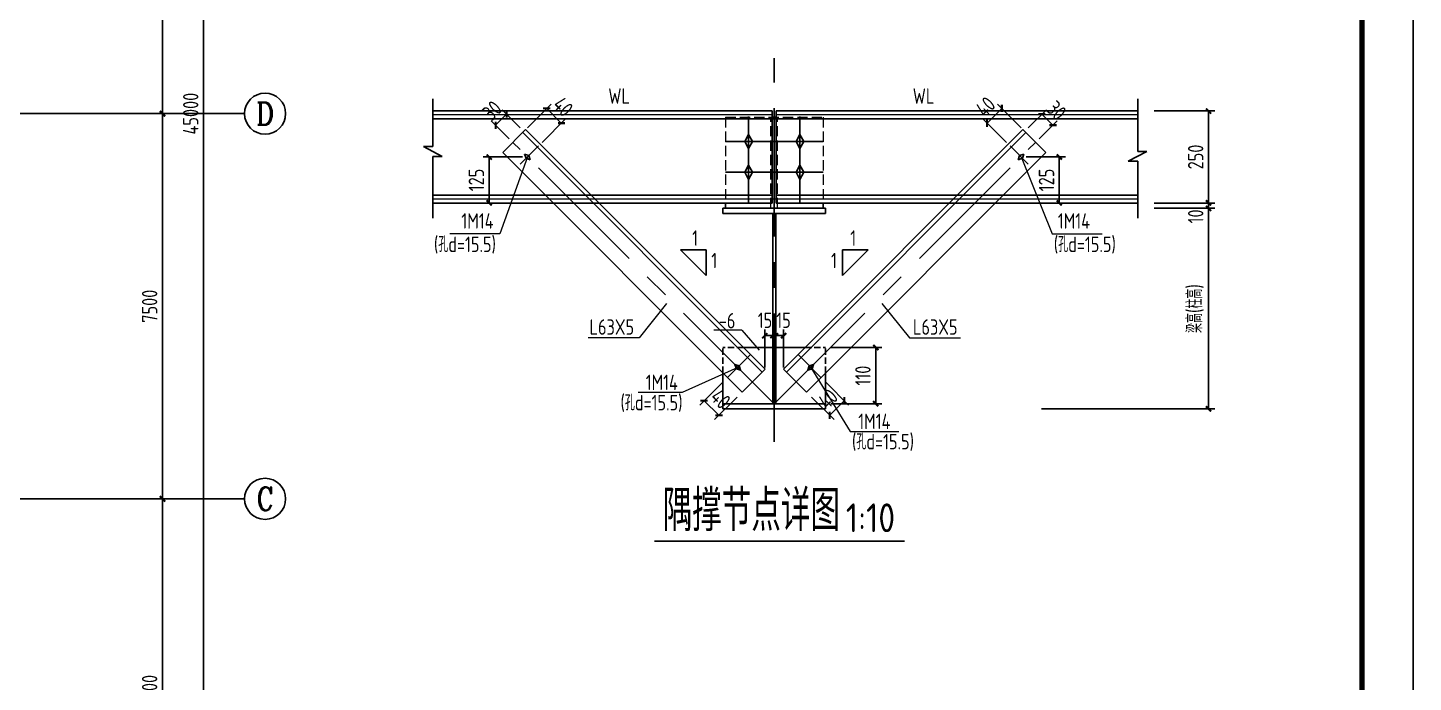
# Model space of a CAD drawing. Header units: millimetres. Extents: x 866309 to 879639, y 39442 to 44891.
# Drawn here: x 871864.6 to 872134.6, y 39635.9 to 39763.3 of the extents above; entities that cross this region are included whole.
import ezdxf
from ezdxf.enums import TextEntityAlignment as Align

# ---------------------------------------------------------------- set-up
doc = ezdxf.new("R2010")
doc.units = ezdxf.units.MM
doc.header["$LTSCALE"] = 1000
doc.header["$MEASUREMENT"] = 0
for name, pattern in [('3', [500, 300, -200]), ('CENTER', [2, 1.25, -0.25, 0.25, -0.25]), ('DASH', [0.35, 0.25, -0.1]), ('DASHED', [117.236842, 78.157895, -39.078947]), ('DOTE', [2.42, 2, -0.2, 0.02, -0.2])]:
    doc.linetypes.add(name, pattern=pattern)
for name, color, linetype in [('AXIS', 3, 'Continuous'), ('AXIS_TEXT', 7, 'Continuous'), ('D1', 112, 'Continuous'), ('D2', 6, 'Continuous'), ('DIM', 7, 'Continuous'), ('DOTE', 1, 'DOTE'), ('文字', 7, 'Continuous'), ('桩', 6, 'Continuous'), ('梁虚线', 134, '3'), ('水平标注', 2, 'Continuous')]:
    doc.layers.add(name, color=color, linetype=linetype)
for name, color, linetype, lineweight in [('D3', 62, 'Continuous', 9), ('LZ', 64, 'Continuous', 9), ('数字', 3, 'Continuous', 9)]:
    doc.layers.add(name, color=color, linetype=linetype, lineweight=lineweight)
doc.styles.add('_TCH_AXIS', font='COMPLEX', dxfattribs={"bigfont": 'GBCBIG'})
doc.styles.add('COMPLEX', font='COMPLEX')
doc.styles.add('GBHZ', font='gbenor.shx', dxfattribs={"width": 0.9, "bigfont": 'gbcbig.shx'})
doc.dimstyles.new('Y10', dxfattribs={"dimscale": 0, "dimtxt": 3, "dimasz": 0.01, "dimexe": 1.2, "dimexo": 1, "dimgap": 1, "dimtad": 1, "dimdec": 0, "dimlfac": 10, "dimzin": 0, "dimdsep": 46, "dimtxsty": 'GBHZ', "dimblk1": 'DX', "dimblk2": 'DX', "dimsah": 1, "dimcen": 0.09, "dimdle": 1, "dimadec": 0, "dimazin": 0, "dimtfac": 1, "dimtdec": 0, "dimtix": 1, "dimtmove": 2, "dimatfit": 3, "dimldrblk": 'DX', "dimfxl": 0, "dimtolj": 1, "dimtzin": 0, "dimarcsym": 0})
doc.dimstyles.new('Y100', dxfattribs={"dimscale": 0, "dimtxt": 3, "dimasz": 0.01, "dimexe": 1.2, "dimexo": 2, "dimgap": 1, "dimtad": 1, "dimdec": 0, "dimlfac": 100, "dimzin": 0, "dimdsep": 46, "dimtxsty": 'GBHZ', "dimblk": 'DX', "dimcen": 0.09, "dimdle": 1, "dimclrd": 7, "dimclre": 7, "dimclrt": 7, "dimadec": 0, "dimazin": 0, "dimtfac": 1, "dimtdec": 0, "dimtix": 1, "dimtmove": 2, "dimatfit": 3, "dimldrblk": 'DX', "dimfxl": 0, "dimtolj": 1, "dimtzin": 0, "dimarcsym": 0})

# ---------------------------------------------------------------- blocks, each defined once
blk = doc.blocks.new('DX')
at = {"color": 0, "linetype": 'ByBlock', "const_width": 40}
blk.add_lwpolyline([(-54, -51), (46, 49)], dxfattribs=at)
blk = doc.blocks.new('*D116')
at = {"layer": 'Defpoints', "color": 0, "linetype": 'ByBlock', "transparency": 16777216}
for p in [(872083.11, 39747.13), (872094.67, 39747.13), (872083.11, 39729.17)]:
    blk.add_point(p, dxfattribs=at)
at = {"layer": 'dim', "color": 0, "linetype": 'ByBlock', "lineweight": -2, "transparency": 16777216}
for p, q in [((872084.11, 39747.13), (872095.87, 39747.13)), ((872094.67, 39729.18), (872094.67, 39747.12)), ((872084.11, 39729.17), (872095.87, 39729.17))]:
    blk.add_line(p, q, dxfattribs=at)
at = {"layer": 'dim', "color": 0, "linetype": 'ByBlock', "lineweight": -2, "transparency": 16777216, "xscale": 0.01, "yscale": 0.01, "zscale": 0.01}
for p, rotation in [((872094.67, 39747.13), 90), ((872094.67, 39729.17), 270)]:
    blk.add_blockref('DX', p, dxfattribs=dict(at, rotation=rotation))
at = {"layer": 'dim', "color": 0, "linetype": 'ByBlock', "transparency": 16777216, "insert": (872092.17, 39738.15), "char_height": 3, "attachment_point": 5, "rotation": 90, "style": 'GBHZ'}
blk.add_mtext('\\A1;250', dxfattribs=at)
blk = doc.blocks.new('*D117')
at = {"layer": 'Defpoints', "color": 0, "linetype": 'ByBlock', "transparency": 16777216}
for p in [(872085.11, 39728.17), (872094.67, 39728.17), (872061.14, 39689.09)]:
    blk.add_point(p, dxfattribs=at)
at = {"layer": 'dim', "color": 0, "linetype": 'ByBlock', "lineweight": -2, "transparency": 16777216}
for p, q in [((872086.11, 39728.17), (872095.87, 39728.17)), ((872094.67, 39689.1), (872094.67, 39728.16)), ((872062.14, 39689.09), (872095.87, 39689.09))]:
    blk.add_line(p, q, dxfattribs=at)
at = {"layer": 'dim', "color": 0, "linetype": 'ByBlock', "lineweight": -2, "transparency": 16777216, "xscale": 0.01, "yscale": 0.01, "zscale": 0.01}
for p, rotation in [((872094.67, 39728.17), 90), ((872094.67, 39689.09), 270)]:
    blk.add_blockref('DX', p, dxfattribs=dict(at, rotation=rotation))
at = {"layer": 'dim', "color": 0, "linetype": 'ByBlock', "transparency": 16777216, "insert": (872092.09, 39708.63), "char_height": 3, "attachment_point": 5, "rotation": 90, "style": 'GBHZ'}
blk.add_mtext('\\A1;梁高(柱高)', dxfattribs=at)
blk = doc.blocks.new('*D118')
at = {"layer": 'Defpoints', "color": 0, "transparency": 16777216}
for p in [(872010.35, 39703.36), (872010.35, 39696.13), (872011.85, 39696.13)]:
    blk.add_point(p, dxfattribs=at)
at = {"layer": 'dim', "color": 0, "lineweight": -2, "transparency": 16777216}
for p, q in [((872010.34, 39703.36), (872010.33, 39703.36)), ((872010.35, 39697.13), (872010.35, 39704.56)), ((872011.85, 39703.36), (872010.35, 39703.36)), ((872011.85, 39697.13), (872011.85, 39704.56)), ((872011.86, 39703.36), (872011.87, 39703.36))]:
    blk.add_line(p, q, dxfattribs=at)
at = {"layer": 'dim', "color": 0, "lineweight": -2, "transparency": 16777216, "xscale": 0.01, "yscale": 0.01, "zscale": 0.01}
blk.add_blockref('DX', (872010.35, 39703.36), dxfattribs=at)
at = {"layer": 'dim', "color": 0, "lineweight": -2, "transparency": 16777216, "xscale": 0.01, "yscale": 0.01, "zscale": 0.01, "rotation": 180}
blk.add_blockref('DX', (872011.85, 39703.36), dxfattribs=at)
at = {"layer": 'dim', "color": 0, "transparency": 16777216, "insert": (872011.86, 39706.36), "char_height": 3, "attachment_point": 5, "style": 'GBHZ'}
blk.add_mtext('\\A1;15', dxfattribs=at)
blk = doc.blocks.new('LS1')
at = {"layer": 'D1'}
for p, q in [((0, 10), (-5, 0)), ((-5, 0), (0, -10)), ((5, 0), (0, 10)), ((0, -10), (5, 0))]:
    blk.add_line(p, q, dxfattribs=at)
blk = doc.blocks.new('*D119')
at = {"layer": 'Defpoints', "color": 0, "transparency": 16777216}
for p in [(872064.34, 39744.37), (872058.85, 39743.12), (872060.97, 39741)]:
    blk.add_point(p, dxfattribs=at)
at = {"layer": 'dim', "color": 0, "lineweight": -2, "transparency": 16777216}
for p, q in [((872059.56, 39743.83), (872063.07, 39747.34)), ((872062.21, 39746.5), (872062.2, 39746.51)), ((872062.22, 39746.49), (872064.34, 39744.37)), ((872061.68, 39741.71), (872065.19, 39745.22)), ((872064.35, 39744.36), (872064.35, 39744.36))]:
    blk.add_line(p, q, dxfattribs=at)
at = {"layer": 'dim', "color": 0, "lineweight": -2, "transparency": 16777216, "xscale": 0.01, "yscale": 0.01, "zscale": 0.01}
for p, rotation in [((872062.22, 39746.49), 315.0000000031444), ((872064.34, 39744.37), 135.0000000031443)]:
    blk.add_blockref('DX', p, dxfattribs=dict(at, rotation=rotation))
at = {"layer": 'dim', "color": 0, "transparency": 16777216, "insert": (872065.05, 39747.2), "char_height": 3, "attachment_point": 5, "rotation": 315, "style": 'GBHZ'}
blk.add_mtext('\\A1;30', dxfattribs=at)
blk = doc.blocks.new('*D120')
at = {"layer": 'Defpoints', "color": 0, "transparency": 16777216}
for p in [(872051.55, 39744.76), (872058.85, 39743.12), (872056.02, 39740.29)]:
    blk.add_point(p, dxfattribs=at)
at = {"layer": 'dim', "color": 0, "lineweight": -2, "transparency": 16777216}
for p, q in [((872054.38, 39747.59), (872051.55, 39744.76)), ((872058.14, 39743.83), (872053.53, 39748.44)), ((872054.39, 39747.6), (872054.39, 39747.6)), ((872055.31, 39741), (872050.7, 39745.61)), ((872051.55, 39744.76), (872051.54, 39744.75))]:
    blk.add_line(p, q, dxfattribs=at)
at = {"layer": 'dim', "color": 0, "lineweight": -2, "transparency": 16777216, "xscale": 0.01, "yscale": 0.01, "zscale": 0.01}
for p, rotation in [((872054.38, 39747.59), 224.9999999976418), ((872051.55, 39744.76), 44.99999999764176)]:
    blk.add_blockref('DX', p, dxfattribs=dict(at, rotation=rotation))
at = {"layer": 'dim', "color": 0, "transparency": 16777216, "insert": (872051.2, 39747.94), "char_height": 3, "attachment_point": 5, "rotation": 45, "style": 'GBHZ'}
blk.add_mtext('\\A1;40', dxfattribs=at)
blk = doc.blocks.new('*D121')
at = {"layer": 'Defpoints', "color": 0, "transparency": 16777216}
for p in [(872058.14, 39738.17), (872058.14, 39729.17), (872065.6, 39729.17)]:
    blk.add_point(p, dxfattribs=at)
at = {"layer": 'dim', "color": 0, "lineweight": -2, "transparency": 16777216}
for p, q in [((872059.14, 39738.17), (872066.8, 39738.17)), ((872065.6, 39738.16), (872065.6, 39729.18)), ((872059.14, 39729.17), (872066.8, 39729.17))]:
    blk.add_line(p, q, dxfattribs=at)
at = {"layer": 'dim', "color": 0, "lineweight": -2, "transparency": 16777216, "xscale": 0.01, "yscale": 0.01, "zscale": 0.01}
for p, rotation in [((872065.6, 39738.17), 90), ((872065.6, 39729.17), 270)]:
    blk.add_blockref('DX', p, dxfattribs=dict(at, rotation=rotation))
at = {"layer": 'dim', "color": 0, "transparency": 16777216, "insert": (872063.1, 39733.67), "char_height": 3, "attachment_point": 5, "rotation": 90, "style": 'GBHZ'}
blk.add_mtext('\\A1;125', dxfattribs=at)
blk = doc.blocks.new('*D122')
at = {"layer": 'Defpoints', "color": 0, "transparency": 16777216}
for p in [(872009.75, 39703.36), (872008.25, 39696.13), (872009.75, 39696.13)]:
    blk.add_point(p, dxfattribs=at)
at = {"layer": 'dim', "color": 0, "lineweight": -2, "transparency": 16777216}
for p, q in [((872008.24, 39703.36), (872008.23, 39703.36)), ((872008.25, 39697.13), (872008.25, 39704.56)), ((872008.25, 39703.36), (872009.75, 39703.36)), ((872009.75, 39697.13), (872009.75, 39704.56)), ((872009.76, 39703.36), (872009.77, 39703.36))]:
    blk.add_line(p, q, dxfattribs=at)
at = {"layer": 'dim', "color": 0, "lineweight": -2, "transparency": 16777216, "xscale": 0.01, "yscale": 0.01, "zscale": 0.01}
blk.add_blockref('DX', (872008.25, 39703.36), dxfattribs=at)
at = {"layer": 'dim', "color": 0, "lineweight": -2, "transparency": 16777216, "xscale": 0.01, "yscale": 0.01, "zscale": 0.01, "rotation": 180}
blk.add_blockref('DX', (872009.75, 39703.36), dxfattribs=at)
at = {"layer": 'dim', "color": 0, "transparency": 16777216, "insert": (872008.25, 39706.36), "char_height": 3, "attachment_point": 5, "style": 'GBHZ'}
blk.add_mtext('\\A1;15', dxfattribs=at)
blk = doc.blocks.new('*D123')
at = {"layer": 'Defpoints', "color": 0, "transparency": 16777216}
for p in [(871955.77, 39744.37), (871959.14, 39741), (871961.26, 39743.12)]:
    blk.add_point(p, dxfattribs=at)
at = {"layer": 'dim', "color": 0, "lineweight": -2, "transparency": 16777216}
for p, q in [((871957.89, 39746.49), (871955.77, 39744.37)), ((871960.55, 39743.83), (871957.04, 39747.34)), ((871957.9, 39746.5), (871957.91, 39746.51)), ((871958.43, 39741.71), (871954.92, 39745.22)), ((871955.76, 39744.36), (871955.76, 39744.36))]:
    blk.add_line(p, q, dxfattribs=at)
at = {"layer": 'dim', "color": 0, "lineweight": -2, "transparency": 16777216, "xscale": 0.01, "yscale": 0.01, "zscale": 0.01}
for p, rotation in [((871957.89, 39746.49), 224.9999999968557), ((871955.77, 39744.37), 44.99999999685568)]:
    blk.add_blockref('DX', p, dxfattribs=dict(at, rotation=rotation))
at = {"layer": 'dim', "color": 0, "transparency": 16777216, "insert": (871955.06, 39747.2), "char_height": 3, "attachment_point": 5, "rotation": 45, "style": 'GBHZ'}
blk.add_mtext('\\A1;30', dxfattribs=at)
blk = doc.blocks.new('*D124')
at = {"layer": 'Defpoints', "color": 0, "transparency": 16777216}
for p in [(871968.56, 39744.76), (871961.26, 39743.12), (871964.09, 39740.29)]:
    blk.add_point(p, dxfattribs=at)
at = {"layer": 'dim', "color": 0, "lineweight": -2, "transparency": 16777216}
for p, q in [((871961.97, 39743.83), (871966.58, 39748.44)), ((871965.72, 39747.6), (871965.71, 39747.6)), ((871965.73, 39747.59), (871968.56, 39744.76)), ((871964.8, 39741), (871969.41, 39745.61)), ((871968.56, 39744.76), (871968.57, 39744.75))]:
    blk.add_line(p, q, dxfattribs=at)
at = {"layer": 'dim', "color": 0, "lineweight": -2, "transparency": 16777216, "xscale": 0.01, "yscale": 0.01, "zscale": 0.01}
for p, rotation in [((871965.73, 39747.59), 315.0000000023583), ((871968.56, 39744.76), 135.0000000023582)]:
    blk.add_blockref('DX', p, dxfattribs=dict(at, rotation=rotation))
at = {"layer": 'dim', "color": 0, "transparency": 16777216, "insert": (871968.91, 39747.94), "char_height": 3, "attachment_point": 5, "rotation": 315, "style": 'GBHZ'}
blk.add_mtext('\\A1;40', dxfattribs=at)
blk = doc.blocks.new('*D125')
at = {"layer": 'Defpoints', "color": 0, "transparency": 16777216}
for p in [(871961.97, 39738.17), (871954.51, 39729.17), (871961.97, 39729.17)]:
    blk.add_point(p, dxfattribs=at)
at = {"layer": 'dim', "color": 0, "lineweight": -2, "transparency": 16777216}
for p, q in [((871960.97, 39738.17), (871953.31, 39738.17)), ((871954.51, 39738.16), (871954.51, 39729.18)), ((871960.97, 39729.17), (871953.31, 39729.17))]:
    blk.add_line(p, q, dxfattribs=at)
at = {"layer": 'dim', "color": 0, "lineweight": -2, "transparency": 16777216, "xscale": 0.01, "yscale": 0.01, "zscale": 0.01}
for p, rotation in [((871954.51, 39738.17), 90), ((871954.51, 39729.17), 270)]:
    blk.add_blockref('DX', p, dxfattribs=dict(at, rotation=rotation))
at = {"layer": 'dim', "color": 0, "transparency": 16777216, "insert": (871952.01, 39733.67), "char_height": 3, "attachment_point": 5, "rotation": 90, "style": 'GBHZ'}
blk.add_mtext('\\A1;125', dxfattribs=at)
blk = doc.blocks.new('*D126')
at = {"layer": 'Defpoints', "color": 0, "transparency": 16777216}
for p in [(872020.05, 39701.08), (872020.05, 39690.09), (872029.83, 39690.09)]:
    blk.add_point(p, dxfattribs=at)
at = {"layer": 'dim', "color": 0, "lineweight": -2, "transparency": 16777216}
for p, q in [((872021.05, 39701.08), (872031.03, 39701.08)), ((872029.83, 39701.07), (872029.83, 39690.1)), ((872021.05, 39690.09), (872031.03, 39690.09))]:
    blk.add_line(p, q, dxfattribs=at)
at = {"layer": 'dim', "color": 0, "lineweight": -2, "transparency": 16777216, "xscale": 0.01, "yscale": 0.01, "zscale": 0.01}
for p, rotation in [((872029.83, 39701.08), 90), ((872029.83, 39690.09), 270)]:
    blk.add_blockref('DX', p, dxfattribs=dict(at, rotation=rotation))
at = {"layer": 'dim', "color": 0, "transparency": 16777216, "insert": (872027.33, 39695.58), "char_height": 3, "attachment_point": 5, "rotation": 90, "style": 'GBHZ'}
blk.add_mtext('\\A1;110', dxfattribs=at)
blk = doc.blocks.new('*D127')
at = {"layer": 'Defpoints', "color": 0, "linetype": 'ByBlock', "transparency": 16777216}
for p in [(872083.11, 39729.17), (872083.11, 39728.17), (872094.67, 39728.17)]:
    blk.add_point(p, dxfattribs=at)
at = {"layer": 'dim', "color": 0, "linetype": 'ByBlock', "lineweight": -2, "transparency": 16777216}
for p, q in [((872084.11, 39729.17), (872095.87, 39729.17)), ((872084.11, 39728.17), (872095.87, 39728.17)), ((872094.67, 39729.18), (872094.67, 39729.19)), ((872094.67, 39729.17), (872094.67, 39728.17)), ((872094.67, 39728.16), (872094.67, 39728.15))]:
    blk.add_line(p, q, dxfattribs=at)
at = {"layer": 'dim', "color": 0, "linetype": 'ByBlock', "lineweight": -2, "transparency": 16777216, "xscale": 0.01, "yscale": 0.01, "zscale": 0.01}
for p, rotation in [((872094.67, 39729.17), 270), ((872094.67, 39728.17), 90)]:
    blk.add_blockref('DX', p, dxfattribs=dict(at, rotation=rotation))
at = {"layer": 'dim', "color": 0, "linetype": 'ByBlock', "transparency": 16777216, "insert": (872092.17, 39726.58), "char_height": 3, "attachment_point": 5, "rotation": 90, "style": 'GBHZ'}
blk.add_mtext('\\A1;10', dxfattribs=at)
blk = doc.blocks.new('*D128')
at = {"layer": 'Defpoints', "color": 0, "transparency": 16777216}
for p in [(872019.43, 39694.94), (872016.61, 39692.11), (872023.69, 39690.68)]:
    blk.add_point(p, dxfattribs=at)
at = {"layer": 'dim', "color": 0, "lineweight": -2, "transparency": 16777216}
for p, q in [((872020.14, 39694.23), (872024.54, 39689.84)), ((872017.31, 39691.41), (872021.71, 39687.01)), ((872020.86, 39687.86), (872023.69, 39690.68)), ((872023.7, 39690.69), (872023.71, 39690.7)), ((872020.86, 39687.85), (872020.85, 39687.84))]:
    blk.add_line(p, q, dxfattribs=at)
at = {"layer": 'dim', "color": 0, "lineweight": -2, "transparency": 16777216, "xscale": 0.01, "yscale": 0.01, "zscale": 0.01}
for p, rotation in [((872023.69, 39690.68), 225), ((872020.86, 39687.86), 45)]:
    blk.add_blockref('DX', p, dxfattribs=dict(at, rotation=rotation))
at = {"layer": 'dim', "color": 0, "transparency": 16777216, "insert": (872020.51, 39691.04), "char_height": 3, "attachment_point": 5, "rotation": 45, "style": 'GBHZ'}
blk.add_mtext('\\A1;40', dxfattribs=at)
blk = doc.blocks.new('*D115')
at = {"layer": 'Defpoints', "color": 0, "transparency": 16777216}
for p in [(872000.67, 39694.94), (871996.42, 39690.68), (872003.5, 39692.11)]:
    blk.add_point(p, dxfattribs=at)
at = {"layer": 'dim', "color": 0, "lineweight": -2, "transparency": 16777216}
for p, q in [((871999.97, 39694.23), (871995.57, 39689.84)), ((871996.41, 39690.69), (871996.4, 39690.7)), ((871999.24, 39687.86), (871996.42, 39690.68)), ((872002.8, 39691.41), (871998.4, 39687.01)), ((871999.25, 39687.85), (871999.26, 39687.84))]:
    blk.add_line(p, q, dxfattribs=at)
at = {"layer": 'dim', "color": 0, "lineweight": -2, "transparency": 16777216, "xscale": 0.01, "yscale": 0.01, "zscale": 0.01}
for p, rotation in [((871996.42, 39690.68), 315), ((871999.24, 39687.86), 135)]:
    blk.add_blockref('DX', p, dxfattribs=dict(at, rotation=rotation))
at = {"layer": 'dim', "color": 0, "transparency": 16777216, "insert": (871999.6, 39691.04), "char_height": 3, "attachment_point": 5, "rotation": 315, "style": 'GBHZ'}
blk.add_mtext('\\A1;40', dxfattribs=at)
blk = doc.blocks.new('_AXISO')
blk.add_circle((0, 0), 0.5)
at = {"layer": 'AXIS_TEXT', "style": 'COMPLEX', "width": 1.041667}
blk.add_attdef('A', text='', height=0.56, dxfattribs=at).set_placement((-0.25, -0.28), (0.25, -0.28), align=Align.FIT)
blk = doc.blocks.new('*D1738')
at = {"layer": 'Defpoints', "color": 0, "transparency": 16777216}
for p in [(871874.85, 39671.59), (871890.85, 39671.59), (871874.85, 39596.59)]:
    blk.add_point(p, dxfattribs=at)
at = {"layer": 'dim', "color": 7, "lineweight": -2, "transparency": 16777216}
for p, q in [((871876.85, 39671.59), (871892.05, 39671.59)), ((871890.85, 39596.6), (871890.85, 39671.58)), ((871876.85, 39596.59), (871892.05, 39596.59))]:
    blk.add_line(p, q, dxfattribs=at)
at = {"layer": 'dim', "color": 7, "lineweight": -2, "transparency": 16777216, "xscale": 0.01, "yscale": 0.01, "zscale": 0.01}
for p, rotation in [((871890.85, 39671.59), 90), ((871890.85, 39596.59), 270)]:
    blk.add_blockref('DX', p, dxfattribs=dict(at, rotation=rotation))
at = {"layer": 'dim', "color": 7, "transparency": 16777216, "insert": (871888.35, 39634.09), "char_height": 3, "attachment_point": 5, "rotation": 90, "style": 'GBHZ'}
blk.add_mtext('\\A1;7500', dxfattribs=at)
blk = doc.blocks.new('*D1739')
at = {"layer": 'Defpoints', "color": 0, "transparency": 16777216}
for p in [(871874.85, 39746.59), (871890.85, 39746.59), (871874.85, 39671.59)]:
    blk.add_point(p, dxfattribs=at)
at = {"layer": 'dim', "color": 7, "lineweight": -2, "transparency": 16777216}
for p, q in [((871876.85, 39746.59), (871892.05, 39746.59)), ((871890.85, 39671.6), (871890.85, 39746.58)), ((871876.85, 39671.59), (871892.05, 39671.59))]:
    blk.add_line(p, q, dxfattribs=at)
at = {"layer": 'dim', "color": 7, "lineweight": -2, "transparency": 16777216, "xscale": 0.01, "yscale": 0.01, "zscale": 0.01}
for p, rotation in [((871890.85, 39746.59), 90), ((871890.85, 39671.59), 270)]:
    blk.add_blockref('DX', p, dxfattribs=dict(at, rotation=rotation))
at = {"layer": 'dim', "color": 7, "transparency": 16777216, "insert": (871888.35, 39709.09), "char_height": 3, "attachment_point": 5, "rotation": 90, "style": 'GBHZ'}
blk.add_mtext('\\A1;7500', dxfattribs=at)
blk = doc.blocks.new('*D1740')
at = {"layer": 'Defpoints', "color": 0, "transparency": 16777216}
for p in [(871874.85, 39821.59), (871890.85, 39821.59), (871874.85, 39746.59)]:
    blk.add_point(p, dxfattribs=at)
at = {"layer": 'dim', "color": 7, "lineweight": -2, "transparency": 16777216}
for p, q in [((871876.85, 39821.59), (871892.05, 39821.59)), ((871890.85, 39746.6), (871890.85, 39821.58)), ((871876.85, 39746.59), (871892.05, 39746.59))]:
    blk.add_line(p, q, dxfattribs=at)
at = {"layer": 'dim', "color": 7, "lineweight": -2, "transparency": 16777216, "xscale": 0.01, "yscale": 0.01, "zscale": 0.01}
for p, rotation in [((871890.85, 39821.59), 90), ((871890.85, 39746.59), 270)]:
    blk.add_blockref('DX', p, dxfattribs=dict(at, rotation=rotation))
at = {"layer": 'dim', "color": 7, "transparency": 16777216, "insert": (871888.35, 39784.09), "char_height": 3, "attachment_point": 5, "rotation": 90, "style": 'GBHZ'}
blk.add_mtext('\\A1;7500', dxfattribs=at)
blk = doc.blocks.new('*D1743')
at = {"layer": 'Defpoints', "color": 0, "transparency": 16777216}
for p in [(871874.85, 39971.59), (871898.85, 39971.59), (871874.85, 39521.59)]:
    blk.add_point(p, dxfattribs=at)
at = {"layer": 'dim', "color": 7, "lineweight": -2, "transparency": 16777216}
for p, q in [((871876.85, 39971.59), (871900.05, 39971.59)), ((871898.85, 39521.6), (871898.85, 39971.58)), ((871876.85, 39521.59), (871900.05, 39521.59))]:
    blk.add_line(p, q, dxfattribs=at)
at = {"layer": 'dim', "color": 7, "lineweight": -2, "transparency": 16777216, "xscale": 0.01, "yscale": 0.01, "zscale": 0.01}
for p, rotation in [((871898.85, 39971.59), 90), ((871898.85, 39521.59), 270)]:
    blk.add_blockref('DX', p, dxfattribs=dict(at, rotation=rotation))
at = {"layer": 'dim', "color": 7, "transparency": 16777216, "insert": (871896.35, 39746.59), "char_height": 3, "attachment_point": 5, "rotation": 90, "style": 'GBHZ'}
blk.add_mtext('\\A1;45000', dxfattribs=at)

msp = doc.modelspace()

# ---------------------------------------------------------------- linework, layer by layer
at = {"color": 0}
msp.add_line((872134.569, 40042.627), (872134.569, 39448.627), dxfattribs=at)
at = {"color": 0, "const_width": 1}
msp.add_lwpolyline([(872124.569, 39458.627), (871318.569, 39458.627), (871318.569, 40032.627), (872124.569, 40032.627)], close=True, dxfattribs=at)
at = {"layer": 'AXIS', "color": 0}
for p, q in [((871874.847, 39746.586), (871906.847, 39746.586)), ((871874.847, 39671.586), (871906.847, 39671.586))]:
    msp.add_line(p, q, dxfattribs=at)
at = {"layer": 'D1', "color": 251}
for p, q in [((871943.51, 39740.161, -15.397), (871943.51, 39749.442, -15.397)), ((872080.873, 39739.248, -15.397), (872080.873, 39749.442, -15.397)), ((871941.74, 39740.161, -15.397), (871945.358, 39738.222, -15.397)), ((871943.51, 39740.161, -15.397), (871941.74, 39740.161, -15.397)), ((872082.643, 39739.248, -15.397), (872079.025, 39737.309, -15.397)), ((872080.873, 39739.248, -15.397), (872082.643, 39739.248, -15.397)), ((871945.358, 39738.222, -15.397), (871943.51, 39738.222, -15.397)), ((871943.51, 39726.212, -15.397), (871943.51, 39738.222, -15.397)), ((872079.025, 39737.309, -15.397), (872080.873, 39737.309, -15.397)), ((872080.873, 39726.212, -15.397), (872080.873, 39737.309, -15.397))]:
    msp.add_line(p, q, dxfattribs=at)
at = {"layer": 'D1', "color": 251, "linetype": 'DASH', "ltscale": 0.005}
for p, q in [((872004.012, 39701.08, -15.397), (872000.055, 39701.08, -15.397)), ((872000.055, 39696.127, -15.397), (872000.055, 39701.08, -15.397)), ((872016.097, 39701.08, -15.397), (872020.055, 39701.08, -15.397)), ((872020.055, 39696.127, -15.397), (872020.055, 39701.08, -15.397))]:
    msp.add_line(p, q, dxfattribs=at)
at = {"layer": 'D2'}
for p, q in [((872009.655, 39747.134, -15.397), (871943.51, 39747.134, -15.397)), ((872010.455, 39747.134, -15.397), (872080.873, 39747.134, -15.397)), ((872080.873, 39745.561, -15.397), (871943.51, 39745.561, -15.397)), ((872009.655, 39745.912, -15.397), (872010.455, 39745.912, -15.397)), ((871961.615, 39743.477, -15.397), (871957.16, 39739.022, -15.397)), ((872007.689, 39696.271, -15.397), (871961.049, 39742.911, -15.397)), ((872008.255, 39696.837, -15.397), (871961.615, 39743.477, -15.397)), ((872011.855, 39696.837, -15.397), (872058.495, 39743.477, -15.397)), ((872012.42, 39696.271, -15.397), (872059.06, 39742.911, -15.397)), ((872058.495, 39743.477, -15.397), (872062.949, 39739.022, -15.397)), ((872003.8, 39692.382, -15.397), (871957.16, 39739.022, -15.397)), ((872016.309, 39692.382, -15.397), (872062.949, 39739.022, -15.397)), ((872009.655, 39730.747, -15.397), (871943.51, 39730.747, -15.397)), ((872080.873, 39730.747, -15.397), (872010.455, 39730.747, -15.397)), ((872009.655, 39729.173, -15.397), (871943.51, 39729.173, -15.397)), ((872020.055, 39728.173, -15.397), (872000.055, 39728.173, -15.397)), ((872000.055, 39727.156, -15.397), (872000.055, 39728.173, -15.397)), ((872000.555, 39729.173, -15.397), (872000.555, 39728.173, -15.397)), ((872000.555, 39728.173, -15.397), (872019.555, 39728.173, -15.397)), ((872080.873, 39729.173, -15.397), (872010.455, 39729.173, -15.397)), ((872019.555, 39729.173, -15.397), (872019.555, 39728.173, -15.397)), ((872020.055, 39727.156, -15.397), (872020.055, 39728.173, -15.397)), ((872000.055, 39727.156, -15.397), (872020.055, 39727.156, -15.397)), ((872009.755, 39690.087, -15.397), (872009.755, 39727.156, -15.397)), ((872010.355, 39690.087, -15.397), (872010.355, 39727.156, -15.397)), ((872004.012, 39701.08, -15.397), (872016.097, 39701.08, -15.397)), ((872000.055, 39689.087, -15.397), (872000.055, 39696.127, -15.397)), ((872000.055, 39690.346, -15.397), (872000.055, 39696.127, -15.397)), ((872003.8, 39692.382, -15.397), (872008.255, 39696.837, -15.397)), ((872016.309, 39692.382, -15.397), (872011.855, 39696.837, -15.397)), ((872020.055, 39689.087, -15.397), (872020.055, 39696.127, -15.397)), ((872000.055, 39690.346, -15.397), (872000.055, 39689.087, -15.397)), ((872000.055, 39690.087, -15.397), (872020.055, 39690.087, -15.397)), ((872000.055, 39689.087, -15.397), (872020.055, 39689.087, -15.397)), ((872000.055, 39689.087, -15.397), (872020.055, 39689.087, -15.397))]:
    msp.add_line(p, q, dxfattribs=at)
at = {"layer": 'D3', "color": 251}
for p, q in [((871961.968, 39738.173, -15.397), (871956.572, 39723.179, -15.397)), ((872058.141, 39738.173, -15.397), (872064.204, 39723.179, -15.397)), ((871956.572, 39723.179, -15.397), (871946.809, 39723.179, -15.397)), ((872064.204, 39723.179, -15.397), (872073.967, 39723.179, -15.397)), ((871989.089, 39709.631, -15.397), (871983.716, 39702.945, -15.397)), ((872031.02, 39709.631, -15.397), (872036.393, 39702.945, -15.397)), ((872003.724, 39704.436, -15.397), (871998.256, 39704.436, -15.397)), ((872003.724, 39704.436, -15.397), (872007.132, 39700.529, -15.397)), ((871983.716, 39702.945, -15.397), (871973.788, 39702.945, -15.397)), ((872036.393, 39702.945, -15.397), (872046.321, 39702.945, -15.397)), ((872002.951, 39697.19, -15.397), (871992.111, 39692.267, -15.397)), ((872017.158, 39697.19, -15.397), (872024.86, 39684.676, -15.397)), ((871992.111, 39692.267, -15.397), (871983.506, 39692.267, -15.397)), ((872024.86, 39684.676, -15.397), (872034.298, 39684.676, -15.397))]:
    msp.add_line(p, q, dxfattribs=at)
at = {"layer": 'DOTE', "linetype": 'CENTER', "ltscale": 0.02}
for p, q in [((872010.055, 39682.669, -15.397), (872010.055, 39757.377, -15.397)), ((871372.847, 39746.586), (871874.847, 39746.586)), ((872005.055, 39729.174, -15.397), (872005.055, 39746.057, -15.397)), ((872015.055, 39729.174, -15.397), (872015.055, 39746.057, -15.397)), ((872010.055, 39690.087, -15.397), (871959.14, 39741.002, -15.397)), ((872000.555, 39741.174, -15.397), (872019.555, 39741.174, -15.397)), ((872010.055, 39690.087, -15.397), (872060.969, 39741.002, -15.397)), ((871964.09, 39740.295, -15.397), (871960.554, 39736.759, -15.397)), ((872056.02, 39740.295, -15.397), (872059.555, 39736.759, -15.397)), ((872000.555, 39735.171, -15.397), (872019.555, 39735.171, -15.397)), ((872000.971, 39695.211, -15.397), (872005.426, 39699.665, -15.397)), ((872019.138, 39695.211, -15.397), (872014.683, 39699.665, -15.397)), ((871372.847, 39671.586), (871874.847, 39671.586))]:
    msp.add_line(p, q, dxfattribs=at)
at = {"layer": 'LZ', "color": 251, "linetype": 'DASHED', "ltscale": 300}
for p, q in [((872009.655, 39746.347, -15.397), (871943.51, 39746.347, -15.397)), ((872080.873, 39746.347, -15.397), (872010.455, 39746.347, -15.397)), ((872080.873, 39729.96, -15.397), (871943.51, 39729.96, -15.397))]:
    msp.add_line(p, q, dxfattribs=at)
at = {"layer": 'LZ', "color": 251, "linetype": 'DASH', "ltscale": 0.008}
for p, q in [((872000.555, 39745.912, -15.397), (872019.555, 39745.912, -15.397)), ((872000.555, 39745.912, -15.397), (872000.555, 39729.173, -15.397)), ((872009.412, 39728.173, -15.397), (872009.412, 39745.912, -15.397)), ((872010.697, 39728.173, -15.397), (872010.697, 39745.912, -15.397)), ((872019.555, 39745.912, -15.397), (872019.555, 39729.173, -15.397))]:
    msp.add_line(p, q, dxfattribs=at)
at = {"layer": '文字', "color": 6, "const_width": 0.32, "elevation": -15.397}
msp.add_lwpolyline([(871986.706, 39663.343), (872035.446, 39663.343)], dxfattribs=at)
at = {"layer": '桩'}
for p, q in [((872009.655, 39747.134, -15.397), (872009.655, 39729.173, -15.397)), ((872010.455, 39747.134, -15.397), (872010.455, 39729.173, -15.397)), ((872004.306, 39741.174, -15.397), (872005.055, 39742.555, -15.397)), ((872004.306, 39741.174, -15.397), (872005.055, 39739.793, -15.397)), ((872005.804, 39741.174, -15.397), (872005.055, 39742.555, -15.397)), ((872005.804, 39741.174, -15.397), (872005.055, 39739.793, -15.397)), ((872014.306, 39741.174, -15.397), (872015.055, 39742.555, -15.397)), ((872014.306, 39741.174, -15.397), (872015.055, 39739.793, -15.397)), ((872015.804, 39741.174, -15.397), (872015.055, 39742.555, -15.397)), ((872015.804, 39741.174, -15.397), (872015.055, 39739.793, -15.397)), ((872004.306, 39735.171, -15.397), (872005.055, 39736.552, -15.397)), ((872005.804, 39735.171, -15.397), (872005.055, 39736.552, -15.397)), ((872014.306, 39735.171, -15.397), (872015.055, 39736.552, -15.397)), ((872015.804, 39735.171, -15.397), (872015.055, 39736.552, -15.397)), ((872004.306, 39735.171, -15.397), (872005.055, 39733.789, -15.397)), ((872005.804, 39735.171, -15.397), (872005.055, 39733.789, -15.397)), ((872014.306, 39735.171, -15.397), (872015.055, 39733.789, -15.397)), ((872015.804, 39735.171, -15.397), (872015.055, 39733.789, -15.397))]:
    msp.add_line(p, q, dxfattribs=at)
at = {"layer": '梁虚线', "color": 6, "linetype": 'ByBlock'}
for p, q in [((871996.767, 39720.048, -15.397), (871991.767, 39720.048, -15.397)), ((871996.767, 39715.048, -15.397), (871991.767, 39720.048, -15.397)), ((871996.767, 39715.048, -15.397), (871996.767, 39720.048, -15.397)), ((872023.343, 39715.048, -15.397), (872023.343, 39720.048, -15.397)), ((872023.343, 39720.048, -15.397), (872028.343, 39720.048, -15.397)), ((872023.343, 39715.048, -15.397), (872028.343, 39720.048, -15.397))]:
    msp.add_line(p, q, dxfattribs=at)

# ---------------------------------------------------------------- block references
at = {"layer": 'AXIS', "color": 0}
ref = msp.add_blockref('_AXISO', (871910.847, 39746.586), dxfattribs=dict(at, xscale=-8, yscale=8, zscale=8))
ref.add_attrib('A', 'D', dxfattribs={"layer": 'AXIS_TEXT', "color": 0, "height": 4.353, "style": '_TCH_AXIS'}).set_placement((871909.085, 39744.41), (871912.608, 39744.41), align=Align.FIT)
ref = msp.add_blockref('_AXISO', (871910.847, 39671.586), dxfattribs=dict(at, xscale=-8, yscale=8, zscale=8))
ref.add_attrib('A', 'C', dxfattribs={"layer": 'AXIS_TEXT', "color": 0, "height": 4.557, "style": '_TCH_AXIS'}).set_placement((871909.219, 39669.307), (871912.474, 39669.307), align=Align.FIT)
at = {"layer": 'D2'}
for p, xscale, yscale, zscale, rotation in [((871961.968, 39738.173, -15.397), -0.0786542399324214, 0.07865424011833966, 0.07865424, 45), ((872058.141, 39738.173, -15.397), 0.0786542399324214, 0.0786542399324214, 0.0786542399324214, 315), ((872002.951, 39697.19, -15.397), -0.0786542399324214, 0.07865424011833966, 0.07865424, 45), ((872017.158, 39697.19, -15.397), 0.0786542399324214, 0.0786542399324214, 0.0786542399324214, 315)]:
    msp.add_blockref('LS1', p, dxfattribs=dict(at, xscale=xscale, yscale=yscale, zscale=zscale, rotation=rotation))

# ---------------------------------------------------------------- texts
at = {"layer": 'D3', "color": 3, "style": 'GBHZ', "width": 0.9}
for s, p in [('1M14', (871949.083, 39724.196, -15.397)), ('1M14', (872065.309, 39724.196, -15.397)), ('1', (871994.053, 39720.859, -15.397)), ('1', (872024.857, 39720.859, -15.397)), ('1', (871997.79, 39716.487, -15.397)), ('1', (872021.119, 39716.487, -15.397)), ('L63X5', (871974.056, 39703.538, -15.397)), ('-6', (871999.25, 39704.773, -15.397)), ('L63X5', (872037.074, 39703.538, -15.397)), ('1M14', (871985.002, 39692.762, -15.397)), ('1M14', (872026.419, 39685.17, -15.397))]:
    msp.add_text(s, height=3, dxfattribs=at).set_placement(p)
at = {"layer": '数字', "style": 'GBHZ', "width": 0.9}
for p in [(871943.733, 39719.638, -15.397), (872064.518, 39719.638, -15.397), (871980.089, 39688.813, -15.397), (872025.191, 39681.222, -15.397)]:
    msp.add_text('(孔d=15.5)', height=3, dxfattribs=at).set_placement(p)
at = {"layer": '文字', "color": 6, "style": 'GBHZ'}
for s, height, p in [('隅撑节点详图', 8, (871988.314, 39665.294, -15.397)), ('1:10', 5.6, (872024.008, 39665.098, -15.397))]:
    msp.add_text(s, height=height, dxfattribs=at).set_placement(p)
at = {"layer": '水平标注', "style": 'GBHZ', "width": 0.9}
for p in [(871977.717, 39748.513, -22.397), (872037.038, 39748.513, -22.397)]:
    msp.add_text('WL', height=3, dxfattribs=at).set_placement(p)

# ---------------------------------------------------------------- dimensions: what is measured, and where the dimension line sits
at = {"layer": 'dim'}
for base, p1, p2, dimstyle, picture, middle in [((871898.847, 39971.586), (871874.847, 39521.586), (871874.847, 39971.586), 'Y100', '*D1743', (871896.347, 39746.586)), ((871890.847, 39821.586), (871874.847, 39746.586), (871874.847, 39821.586), 'Y100', '*D1740', (871888.347, 39784.086)), ((871890.847, 39746.586), (871874.847, 39671.586), (871874.847, 39746.586), 'Y100', '*D1739', (871888.347, 39709.086)), ((872029.834, 39690.087, -15.397), (872020.055, 39701.08, -15.397), (872020.055, 39690.087, -15.397), 'Y10', '*D126', (872027.334, 39695.583, -15.397)), ((871890.847, 39671.586), (871874.847, 39596.586), (871874.847, 39671.586), 'Y100', '*D1738', (871888.347, 39634.086))]:
    dim = msp.add_linear_dim(base=base, p1=p1, p2=p2, angle=90, dimstyle=dimstyle, override={"dimscale": 1}, dxfattribs=at)
    dim.commit()
    dim.dimension.update_dxf_attribs({"geometry": picture, "text_midpoint": middle})
for p1, p2, distance, picture, middle in [((871961.261, 39743.123, -15.397), (871959.14, 39741.002, -15.397), -4.765, '*D123', (871955.064, 39747.2, -15.397)), ((871961.261, 39743.123, -15.397), (871964.09, 39740.295, -15.397), 6.318, '*D124', (871968.911, 39747.944, -15.397)), ((872058.848, 39743.123, -15.397), (872056.02, 39740.295, -15.397), -6.318, '*D120', (872051.199, 39747.944, -15.397)), ((872058.848, 39743.123, -15.397), (872060.969, 39741.002, -15.397), 4.765, '*D119', (872065.046, 39747.2, -15.397)), ((872003.503, 39692.113, -15.397), (872000.674, 39694.942, -15.397), 6.022, '*D115', (871999.598, 39691.037, -15.397)), ((872016.606, 39692.113, -15.397), (872019.435, 39694.942, -15.397), -6.022, '*D128', (872020.511, 39691.037, -15.397))]:
    dim = msp.add_aligned_dim(p1=p1, p2=p2, distance=distance, dimstyle='Y10', override={"dimscale": 1}, dxfattribs=at)
    dim.commit()
    dim.dimension.update_dxf_attribs({"geometry": picture, "text_midpoint": middle})
at = {"layer": 'dim', "color": 0, "linetype": 'ByBlock'}
for base, p1, p2, angle, text, picture, middle in [((872094.672, 39747.134, -15.397), (872083.115, 39729.173, -15.397), (872083.115, 39747.134, -15.397), 90, '250', '*D116', (872092.172, 39738.154, -15.397)), ((872094.672, 39728.173, -15.397), (872061.143, 39689.087, -15.397), (872085.115, 39728.173, -15.397), 270, '梁高(柱高)', '*D117', (872092.089, 39708.63, -15.397))]:
    dim = msp.add_linear_dim(base=base, p1=p1, p2=p2, angle=angle, text=text, dimstyle='Y10', override={"dimscale": 1}, dxfattribs=at)
    dim.commit()
    dim.dimension.update_dxf_attribs({"geometry": picture, "text_midpoint": middle})
at = {"layer": 'dim'}
for base, p1, p2, picture, middle in [((871954.512, 39729.173, -15.397), (871961.968, 39738.173, -15.397), (871961.968, 39729.173, -15.397), '*D125', (871952.012, 39733.673, -15.397)), ((872065.597, 39729.173, -15.397), (872058.141, 39738.173, -15.397), (872058.141, 39729.173, -15.397), '*D121', (872063.097, 39733.673, -15.397))]:
    dim = msp.add_linear_dim(base=base, p1=p1, p2=p2, angle=90, text='125', dimstyle='Y10', override={"dimscale": 1}, dxfattribs=at)
    dim.commit()
    dim.dimension.update_dxf_attribs({"geometry": picture, "text_midpoint": middle})
at = {"layer": 'dim', "color": 0, "linetype": 'ByBlock'}
dim = msp.add_linear_dim(base=(872094.672, 39728.173, -15.397), p1=(872083.115, 39729.173, -15.397), p2=(872083.115, 39728.173, -15.397), angle=270, dimstyle='Y10', override={"dimscale": 1}, dxfattribs=at)
dim.commit()
dim.dimension.update_dxf_attribs({"geometry": '*D127', "text_midpoint": (872092.172, 39726.576, -15.397), "dimtype": 160})
at = {"layer": 'dim'}
dim = msp.add_linear_dim(base=(872009.755, 39703.36, -15.397), p1=(872008.255, 39696.13, -15.397), p2=(872009.755, 39696.13, -15.397), angle=180, dimstyle='Y10', override={"dimscale": 1}, dxfattribs=at)
dim.commit()
dim.dimension.update_dxf_attribs({"geometry": '*D122', "text_midpoint": (872008.253, 39706.36, -15.397), "dimtype": 160})
dim = msp.add_linear_dim(base=(872010.355, 39703.36, -15.397), p1=(872011.855, 39696.13, -15.397), p2=(872010.355, 39696.13, -15.397), dimstyle='Y10', override={"dimscale": 1}, dxfattribs=at)
dim.commit()
dim.dimension.update_dxf_attribs({"geometry": '*D118', "text_midpoint": (872011.857, 39706.36, -15.397), "dimtype": 160})

doc.saveas('drawing.dxf')
